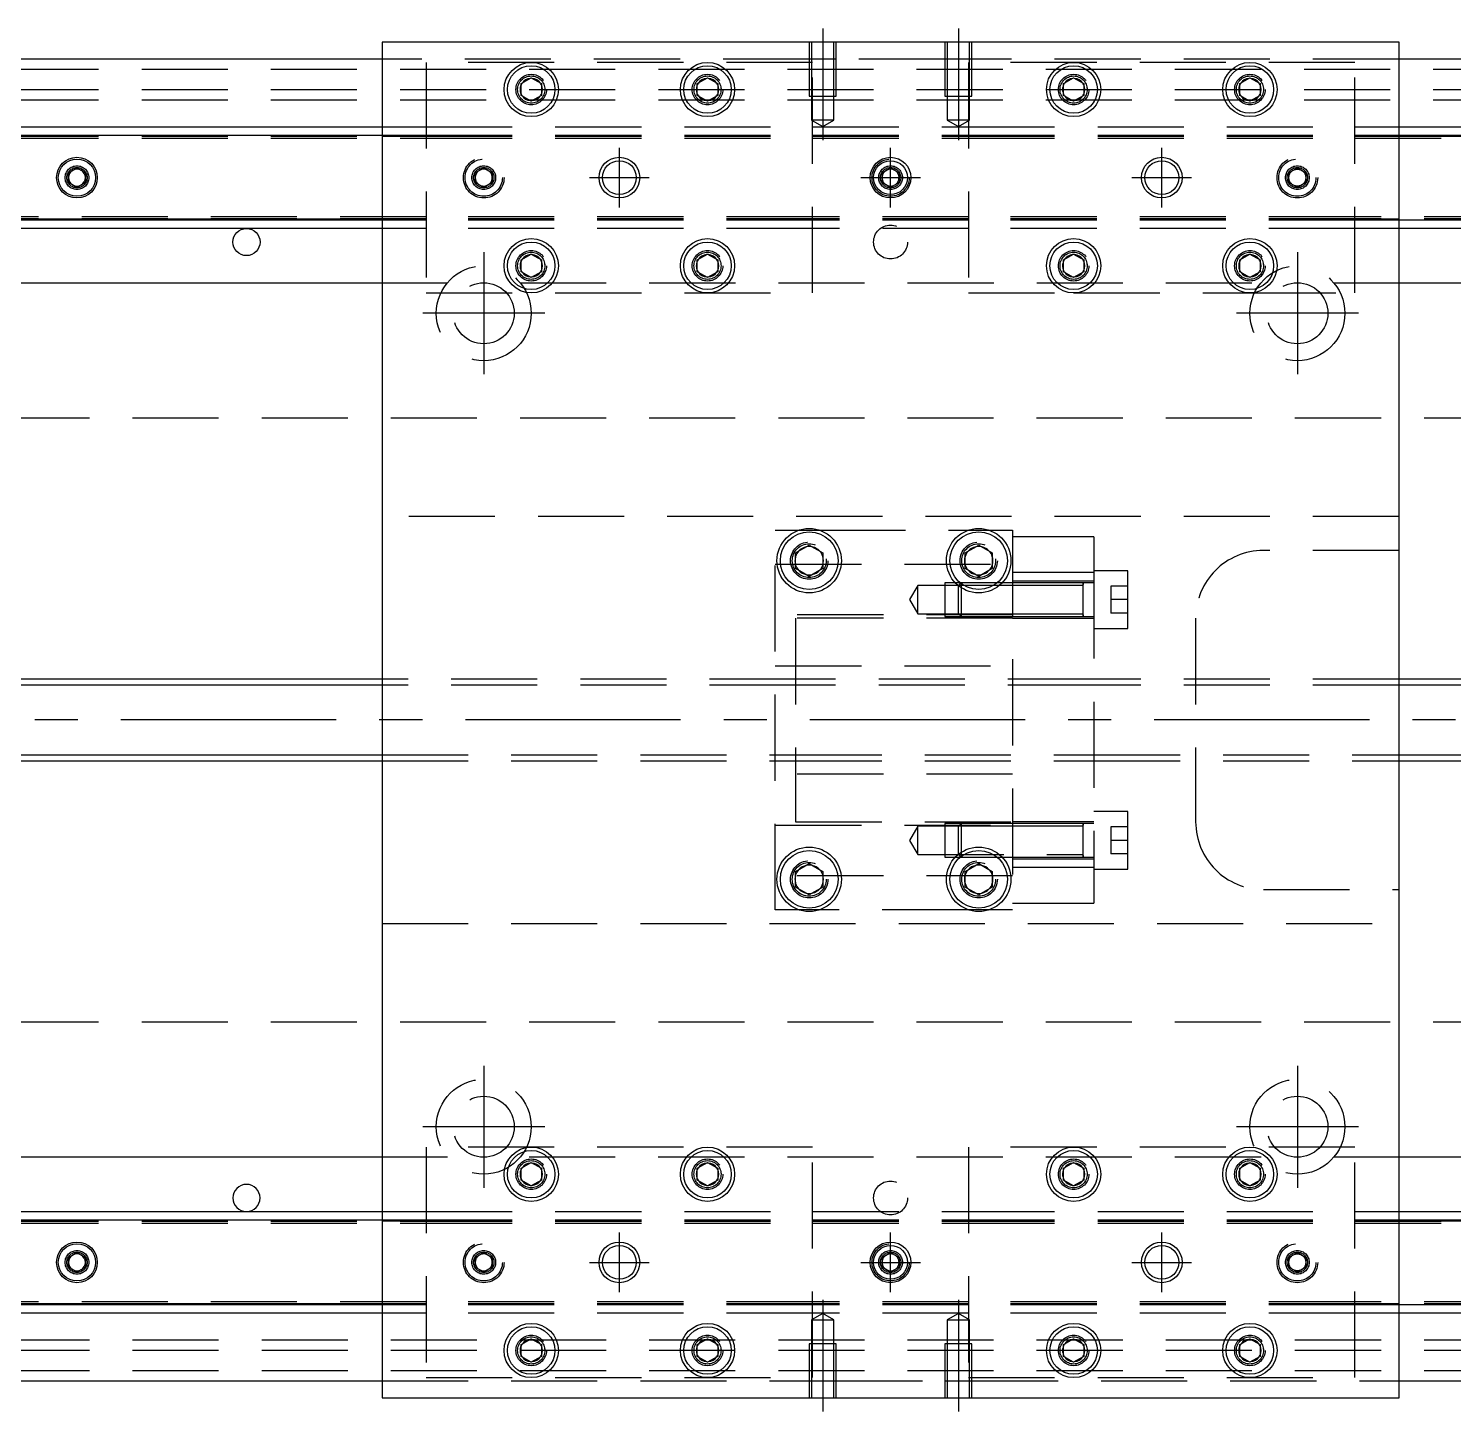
# Model space of a CAD drawing. Extents: x -12 to 791, y -270 to 102.
# Drawn here: x 192.9 to 403, y -102 to 102 of the extents above; entities that cross this region are included whole.
import ezdxf

# ---------------------------------------------------------------- set-up
doc = ezdxf.new("R2010")
doc.units = 0
doc.linetypes.add('CENTER', pattern=[50.8, 31.75, -6.35, 6.35, -6.35])
doc.linetypes.add('DASHED', pattern=[19.05, 12.7, -6.35])
doc.layers.get('0').update_dxf_attribs({"linetype": 'CONTINUOUS'})
doc.layers.add('CENTER', color=1, linetype='CENTER')

msp = doc.modelspace()

# ---------------------------------------------------------------- linework, layer by layer
at = {"color": 7, "linetype": 'CONTINUOUS'}
for p, q in [((395, 100), (245, 100)), ((245, 100), (245, -100)), ((395, -100), (395, 100)), ((245, 97.5), (0, 97.5)), ((640, 97.5), (395, 97.5)), ((265.5, 93.87), (267, 94.73)), ((267, 94.73), (268.5, 93.87)), ((291.5, 93.87), (293, 94.73)), ((293, 94.73), (294.5, 93.87)), ((345.5, 93.87), (347, 94.73)), ((347, 94.73), (348.5, 93.87)), ((371.5, 93.87), (373, 94.73)), ((373, 94.73), (374.5, 93.87)), ((265.5, 92.13), (265.5, 93.87)), ((268.5, 93.87), (268.5, 92.13)), ((291.5, 92.13), (291.5, 93.87)), ((294.5, 93.87), (294.5, 92.13)), ((345.5, 92.13), (345.5, 93.87)), ((348.5, 93.87), (348.5, 92.13)), ((371.5, 92.13), (371.5, 93.87)), ((374.5, 93.87), (374.5, 92.13)), ((267, 91.27), (265.5, 92.13)), ((268.5, 92.13), (267, 91.27)), ((293, 91.27), (291.5, 92.13)), ((294.5, 92.13), (293, 91.27)), ((347, 91.27), (345.5, 92.13)), ((348.5, 92.13), (347, 91.27)), ((373, 91.27), (371.5, 92.13)), ((374.5, 92.13), (373, 91.27)), ((0, 87.5), (245, 87.5)), ((0, 86.25), (245, 86.25)), ((395, 87.5), (640, 87.5)), ((395, 86.25), (640, 86.25)), ((198.75, 80.72), (200, 81.44)), ((198.75, 79.28), (198.75, 80.72)), ((200, 81.44), (201.25, 80.72)), ((201.25, 80.72), (201.25, 79.28)), ((200, 78.56), (198.75, 79.28)), ((201.25, 79.28), (200, 78.56)), ((245, 73.75), (0, 73.75)), ((640, 73.75), (395, 73.75)), ((245, 72.5), (0, 72.5)), ((640, 72.5), (395, 72.5)), ((265.5, 67.87), (267, 68.73)), ((265.5, 66.13), (265.5, 67.87)), ((267, 68.73), (268.5, 67.87)), ((268.5, 67.87), (268.5, 66.13)), ((291.5, 67.87), (293, 68.73)), ((291.5, 66.13), (291.5, 67.87)), ((293, 68.73), (294.5, 67.87)), ((294.5, 67.87), (294.5, 66.13)), ((345.5, 67.87), (347, 68.73)), ((345.5, 66.13), (345.5, 67.87)), ((347, 68.73), (348.5, 67.87)), ((348.5, 67.87), (348.5, 66.13)), ((371.5, 67.87), (373, 68.73)), ((371.5, 66.13), (371.5, 67.87)), ((373, 68.73), (374.5, 67.87)), ((374.5, 67.87), (374.5, 66.13)), ((267, 65.27), (265.5, 66.13)), ((268.5, 66.13), (267, 65.27)), ((293, 65.27), (291.5, 66.13)), ((294.5, 66.13), (293, 65.27)), ((347, 65.27), (345.5, 66.13)), ((348.5, 66.13), (347, 65.27)), ((373, 65.27), (371.5, 66.13)), ((374.5, 66.13), (373, 65.27)), ((145.36, 64.5), (245, 64.5)), ((395, 64.5), (494.64, 64.5)), ((306, 24.65), (308, 25.81)), ((308, 25.81), (310, 24.65)), ((331, 24.65), (333, 25.81)), ((333, 25.81), (335, 24.65)), ((306, 22.35), (306, 24.65)), ((310, 24.65), (310, 22.35)), ((331, 22.35), (331, 24.65)), ((335, 24.65), (335, 22.35)), ((308, 21.19), (306, 22.35)), ((310, 22.35), (308, 21.19)), ((333, 21.19), (331, 22.35)), ((335, 22.35), (333, 21.19)), ((245, 6), (60.5, 6)), ((585, 6), (395, 6)), ((60.5, -6), (245, -6)), ((395, -6), (585, -6)), ((306, -22.35), (308, -21.19)), ((306, -24.65), (306, -22.35)), ((308, -21.19), (310, -22.35)), ((310, -22.35), (310, -24.65)), ((331, -22.35), (333, -21.19)), ((331, -24.65), (331, -22.35)), ((333, -21.19), (335, -22.35)), ((335, -22.35), (335, -24.65)), ((308, -25.81), (306, -24.65)), ((310, -24.65), (308, -25.81)), ((333, -25.81), (331, -24.65)), ((335, -24.65), (333, -25.81)), ((245, -64.5), (145.36, -64.5)), ((494.64, -64.5), (395, -64.5)), ((265.5, -66.13), (267, -65.27)), ((265.5, -67.87), (265.5, -66.13)), ((267, -65.27), (268.5, -66.13)), ((268.5, -66.13), (268.5, -67.87)), ((291.5, -66.13), (293, -65.27)), ((291.5, -67.87), (291.5, -66.13)), ((293, -65.27), (294.5, -66.13)), ((294.5, -66.13), (294.5, -67.87)), ((345.5, -66.13), (347, -65.27)), ((345.5, -67.87), (345.5, -66.13)), ((347, -65.27), (348.5, -66.13)), ((348.5, -66.13), (348.5, -67.87)), ((371.5, -66.13), (373, -65.27)), ((371.5, -67.87), (371.5, -66.13)), ((373, -65.27), (374.5, -66.13)), ((374.5, -66.13), (374.5, -67.87)), ((267, -68.73), (265.5, -67.87)), ((268.5, -67.87), (267, -68.73)), ((293, -68.73), (291.5, -67.87)), ((294.5, -67.87), (293, -68.73)), ((347, -68.73), (345.5, -67.87)), ((348.5, -67.87), (347, -68.73)), ((373, -68.73), (371.5, -67.87)), ((374.5, -67.87), (373, -68.73)), ((0, -72.5), (245, -72.5)), ((395, -72.5), (640, -72.5)), ((0, -73.75), (245, -73.75)), ((395, -73.75), (640, -73.75)), ((198.75, -79.28), (200, -78.56)), ((198.75, -80.72), (198.75, -79.28)), ((200, -78.56), (201.25, -79.28)), ((201.25, -79.28), (201.25, -80.72)), ((200, -81.44), (198.75, -80.72)), ((201.25, -80.72), (200, -81.44)), ((245, -86.25), (0, -86.25)), ((245, -87.5), (0, -87.5)), ((640, -86.25), (395, -86.25)), ((640, -87.5), (395, -87.5)), ((265.5, -92.13), (267, -91.27)), ((265.5, -93.87), (265.5, -92.13)), ((267, -91.27), (268.5, -92.13)), ((268.5, -92.13), (268.5, -93.87)), ((291.5, -92.13), (293, -91.27)), ((291.5, -93.87), (291.5, -92.13)), ((293, -91.27), (294.5, -92.13)), ((294.5, -92.13), (294.5, -93.87)), ((345.5, -92.13), (347, -91.27)), ((345.5, -93.87), (345.5, -92.13)), ((347, -91.27), (348.5, -92.13)), ((348.5, -92.13), (348.5, -93.87)), ((371.5, -92.13), (373, -91.27)), ((371.5, -93.87), (371.5, -92.13)), ((373, -91.27), (374.5, -92.13)), ((374.5, -92.13), (374.5, -93.87)), ((267, -94.73), (265.5, -93.87)), ((268.5, -93.87), (267, -94.73)), ((293, -94.73), (291.5, -93.87)), ((294.5, -93.87), (293, -94.73)), ((347, -94.73), (345.5, -93.87)), ((348.5, -93.87), (347, -94.73)), ((373, -94.73), (371.5, -93.87)), ((374.5, -93.87), (373, -94.73)), ((0, -97.5), (245, -97.5)), ((395, -97.5), (640, -97.5)), ((245, -100), (395, -100))]:
    msp.add_line(p, q, dxfattribs=at)
at = {"color": 3, "linetype": 'DASHED'}
for p, q in [((308, 100), (308, 92)), ((308.35, 100), (308.35, 92)), ((311.65, 92), (311.65, 100)), ((312, 92), (312, 100)), ((328, 100), (328, 92)), ((328.35, 100), (328.35, 92)), ((331.65, 92), (331.65, 100)), ((332, 92), (332, 100)), ((308, 97.5), (245, 97.5)), ((251.5, 97), (251.5, 63)), ((308.5, 97), (251.5, 97)), ((312, 97.5), (308, 97.5)), ((308.5, 63), (308.5, 97)), ((328, 97.5), (312, 97.5)), ((332, 97.5), (328, 97.5)), ((388.5, 97), (331.5, 97)), ((331.5, 97), (331.5, 63)), ((395, 97.5), (332, 97.5)), ((388.5, 63), (388.5, 97)), ((0, 96), (640, 96)), ((0, 93), (640, 93)), ((265, 93), (265.03, 93.35)), ((294.97, 93.33), (295, 93)), ((348.97, 93.33), (349, 93)), ((371, 93), (371.03, 93.35)), ((0, 91.5), (640, 91.5)), ((308, 92), (312, 92)), ((308.35, 92), (308.35, 88.5)), ((311.65, 88.5), (311.65, 92)), ((328, 92), (332, 92)), ((328.35, 92), (328.35, 88.5)), ((331.65, 88.5), (331.65, 92)), ((311.65, 88.5), (308.35, 88.5)), ((308.35, 88.5), (310, 87.55)), ((310, 87.55), (311.65, 88.5)), ((331.65, 88.5), (328.35, 88.5)), ((328.35, 88.5), (330, 87.55)), ((330, 87.55), (331.65, 88.5)), ((245, 87.5), (251.5, 87.5)), ((245, 86.25), (251.5, 86.25)), ((251.5, 87.5), (308.5, 87.5)), ((251.5, 86.25), (308.5, 86.25)), ((308.5, 87.5), (331.5, 87.5)), ((308.5, 86.25), (331.5, 86.25)), ((331.5, 87.5), (388.5, 87.5)), ((331.5, 86.25), (388.5, 86.25)), ((388.5, 87.5), (395, 87.5)), ((388.5, 86.25), (395, 86.25)), ((0, 86.11), (245, 86.11)), ((0, 86.1), (251.5, 86.1)), ((0, 85.8), (251.5, 85.8)), ((245, 86.11), (251.5, 86.11)), ((251.5, 86.11), (308.5, 86.11)), ((251.5, 86.1), (308.5, 86.1)), ((251.5, 86.1), (308.5, 86.1)), ((251.5, 85.8), (308.5, 85.8)), ((251.5, 85.8), (308.5, 85.8)), ((308.5, 86.11), (331.5, 86.11)), ((308.5, 86.1), (331.5, 86.1)), ((308.5, 85.8), (331.5, 85.8)), ((331.5, 86.11), (388.5, 86.11)), ((331.5, 86.1), (388.5, 86.1)), ((331.5, 86.1), (388.5, 86.1)), ((331.5, 85.8), (388.5, 85.8)), ((331.5, 85.8), (388.5, 85.8)), ((388.5, 86.11), (395, 86.11)), ((388.5, 86.1), (640, 86.1)), ((388.5, 85.8), (640, 85.8)), ((395, 86.11), (640, 86.11)), ((201.48, 80.26), (201.5, 80)), ((258.75, 80.72), (260, 81.44)), ((258.75, 79.28), (258.75, 80.72)), ((260, 81.44), (261.25, 80.72)), ((261.25, 80.72), (261.25, 79.28)), ((261.48, 80.26), (261.5, 80)), ((318.75, 80.72), (320, 81.44)), ((318.75, 79.28), (318.75, 80.72)), ((320, 81.44), (321.25, 80.72)), ((321.25, 80.72), (321.25, 79.28)), ((321.48, 80.26), (321.5, 80)), ((378.5, 80), (378.52, 80.25)), ((378.75, 80.72), (380, 81.44)), ((378.75, 79.28), (378.75, 80.72)), ((380, 81.44), (381.25, 80.72)), ((381.25, 80.72), (381.25, 79.28)), ((260, 78.56), (258.75, 79.28)), ((261.25, 79.28), (260, 78.56)), ((320, 78.56), (318.75, 79.28)), ((321.25, 79.28), (320, 78.56)), ((380, 78.56), (378.75, 79.28)), ((381.25, 79.28), (380, 78.56)), ((251.5, 74.2), (0, 74.2)), ((251.5, 73.9), (0, 73.9)), ((245, 73.89), (0, 73.89)), ((251.5, 73.89), (245, 73.89)), ((251.5, 73.75), (245, 73.75)), ((308.5, 74.2), (251.5, 74.2)), ((308.5, 73.9), (251.5, 73.9)), ((308.5, 73.89), (251.5, 73.89)), ((308.5, 73.75), (251.5, 73.75)), ((331.5, 74.2), (308.5, 74.2)), ((331.5, 73.9), (308.5, 73.9)), ((331.5, 73.89), (308.5, 73.89)), ((331.5, 73.75), (308.5, 73.75)), ((388.5, 74.2), (331.5, 74.2)), ((388.5, 73.9), (331.5, 73.9)), ((388.5, 73.89), (331.5, 73.89)), ((388.5, 73.75), (331.5, 73.75)), ((640, 74.2), (388.5, 74.2)), ((640, 73.9), (388.5, 73.9)), ((395, 73.89), (388.5, 73.89)), ((395, 73.75), (388.5, 73.75)), ((640, 73.89), (395, 73.89)), ((251.5, 72.5), (245, 72.5)), ((308.5, 72.5), (251.5, 72.5)), ((331.5, 72.5), (308.5, 72.5)), ((388.5, 72.5), (331.5, 72.5)), ((395, 72.5), (388.5, 72.5)), ((268.97, 67.33), (269, 67)), ((291, 67), (291.02, 67.3)), ((348.97, 67.33), (349, 67)), ((374.97, 67.33), (375, 67)), ((245, 64.5), (254.64, 64.5)), ((265.36, 64.5), (374.64, 64.5)), ((385.36, 64.5), (395, 64.5)), ((251.5, 63), (308.5, 63)), ((331.5, 63), (347, 63)), ((347, 63), (373, 63)), ((373, 63), (388.5, 63)), ((640, 44.5), (0, 44.5)), ((395, 30), (245, 30)), ((303, 28), (306.48, 28)), ((303, -28), (303, 28)), ((306.48, 28), (309.52, 28)), ((309.52, 28), (331.48, 28)), ((331.48, 28), (334.52, 28)), ((334.52, 28), (338, 28)), ((338, 28), (338, -28)), ((350, 27), (338, 27)), ((350, 27), (350, 21.75)), ((310.48, 23.79), (310.5, 23.5)), ((335.48, 23.79), (335.5, 23.5)), ((395, 25), (375, 25)), ((303, 23), (338, 23)), ((350, 21.75), (338, 21.75)), ((355, 22), (350, 22)), ((350, 21.75), (350, -21.75)), ((355, 13.5), (355, 22)), ((324, 19.85), (322.79, 17.75)), ((324, 15.65), (324, 19.85)), ((328, 19.85), (324, 19.85)), ((328, 20.25), (328, 15.25)), ((329.53, 20.25), (328, 20.25)), ((330, 19.85), (328, 19.85)), ((330.26, 20.25), (329.53, 20.25)), ((330.34, 20.19), (330, 19.85)), ((330, 19.82), (330, 19.85)), ((330.82, 19.85), (330, 19.85)), ((330, 15.65), (330, 19.82)), ((330.4, 20.25), (330.26, 20.25)), ((330.4, 20.25), (330.34, 20.19)), ((330.4, 20.25), (330.4, 20.14)), ((335.74, 20.25), (330.4, 20.25)), ((335.74, 20.25), (330.4, 20.25)), ((330.4, 20.14), (330.4, 19.52)), ((330.4, 19.52), (330.4, 15.25)), ((335.18, 19.85), (330.82, 19.85)), ((336.04, 19.85), (335.18, 19.85)), ((336.47, 20.25), (335.74, 20.25)), ((338, 19.85), (336.04, 19.85)), ((338, 20.25), (336.47, 20.25)), ((338, 20.25), (336.47, 20.25)), ((350, 20.5), (338, 20.5)), ((348.4, 20.25), (338, 20.25)), ((348.4, 19.85), (338, 19.85)), ((350, 20.25), (348.39, 20.25)), ((348.4, 15.25), (348.4, 20.25)), ((348.4, 19.85), (348.4, 20.25)), ((348.4, 15.25), (348.4, 20.25)), ((348.4, 20), (348.4, 20.25)), ((348.4, 20.25), (348.4, 20)), ((348.4, 15.51), (348.4, 20)), ((348.4, 15.65), (348.4, 19.85)), ((352.5, 19.75), (352.5, 17.75)), ((355, 19.75), (352.5, 19.75)), ((322.79, 17.75), (324, 15.65)), ((352.5, 17.75), (352.5, 15.75)), ((355, 17.75), (352.5, 17.75)), ((338, 15.5), (303, 15.5)), ((306, 15), (306, -15)), ((338, 15), (306, 15)), ((324, 15.65), (328, 15.65)), ((328, 15.65), (330, 15.65)), ((328, 15.25), (330.4, 15.25)), ((330, 15.65), (338, 15.65)), ((330, 15.65), (330.4, 15.25)), ((330.4, 15.25), (338, 15.25)), ((338, 15.65), (348.4, 15.65)), ((338, 15.25), (348.4, 15.25)), ((338, 15), (350, 15)), ((348.39, 15.25), (350, 15.25)), ((348.4, 15.25), (348.4, 15.65)), ((348.4, 15.25), (348.4, 15.51)), ((348.4, 15.51), (348.4, 15.25)), ((355, 15.75), (352.5, 15.75)), ((365, 15), (365, -15)), ((350, 13.5), (355, 13.5)), ((303, 8), (338, 8)), ((306, 6), (245, 6)), ((306, 5.12), (245, 5.12)), ((350, 6), (306, 6)), ((350, 5.12), (306, 5.12)), ((395, 6), (350, 6)), ((395, 5.12), (350, 5.12)), ((245, -5.13), (306, -5.13)), ((245, -6), (306, -6)), ((306, -5.13), (350, -5.13)), ((306, -6), (350, -6)), ((350, -5.13), (395, -5.13)), ((350, -6), (395, -6)), ((338, -8), (303, -8)), ((355, -13.5), (350, -13.5)), ((355, -22), (355, -13.5)), ((303, -15.5), (338, -15.5)), ((306, -15), (338, -15)), ((324, -15.65), (322.79, -17.75)), ((324, -19.85), (324, -15.65)), ((328, -15.65), (324, -15.65)), ((328, -15.25), (328, -20.25)), ((330.4, -15.25), (328, -15.25)), ((330, -15.65), (328, -15.65)), ((330.4, -15.25), (330, -15.65)), ((330, -19.85), (330, -15.65)), ((338, -15.65), (330, -15.65)), ((330.4, -15.25), (330.4, -19.52)), ((338, -15.25), (330.4, -15.25)), ((338, -15.25), (330.4, -15.25)), ((350, -15), (338, -15)), ((348.4, -15.25), (338, -15.25)), ((348.4, -15.65), (338, -15.65)), ((350, -15.25), (348.39, -15.25)), ((348.4, -20.25), (348.4, -15.25)), ((348.4, -20.25), (348.4, -15.25)), ((348.4, -15.51), (348.4, -15.25)), ((348.4, -15.25), (348.4, -15.51)), ((348.4, -20), (348.4, -15.51)), ((352.5, -15.75), (352.5, -17.75)), ((355, -15.75), (352.5, -15.75)), ((322.79, -17.75), (324, -19.85)), ((352.5, -17.75), (352.5, -19.75)), ((355, -17.75), (352.5, -17.75)), ((324, -19.85), (348.4, -19.85)), ((328, -20.25), (329.53, -20.25)), ((329.53, -20.25), (330.26, -20.25)), ((330, -19.85), (330.34, -20.19)), ((330.26, -20.25), (330.4, -20.25)), ((330.34, -20.19), (330.4, -20.25)), ((330.4, -19.52), (330.4, -20.14)), ((330.4, -20.14), (330.4, -20.25)), ((330.4, -20.25), (335.74, -20.25)), ((335.74, -20.25), (336.47, -20.25)), ((336.47, -20.25), (338, -20.25)), ((336.47, -20.25), (338, -20.25)), ((338, -20.25), (348.4, -20.25)), ((338, -20.5), (350, -20.5)), ((348.39, -20.25), (350, -20.25)), ((348.4, -20.25), (348.4, -20)), ((348.4, -20), (348.4, -20.25)), ((348.4, -20.25), (348.4, -20.25)), ((355, -19.75), (352.5, -19.75)), ((338, -23), (303, -23)), ((350, -21.75), (338, -21.75)), ((350, -21.75), (338, -21.75)), ((350, -21.75), (350, -27)), ((350, -22), (355, -22)), ((305.5, -23.5), (305.52, -23.2)), ((330.5, -23.5), (330.52, -23.2)), ((375, -25), (395, -25)), ((338, -27), (350, -27)), ((306.48, -28), (303, -28)), ((309.52, -28), (306.48, -28)), ((331.48, -28), (309.52, -28)), ((334.52, -28), (331.48, -28)), ((338, -28), (334.52, -28)), ((245, -30), (395, -30)), ((0, -44.5), (640, -44.5)), ((308.5, -63), (251.5, -63)), ((251.5, -63), (251.5, -97)), ((308.5, -97), (308.5, -63)), ((331.5, -63), (331.5, -97)), ((388.5, -63), (331.5, -63)), ((388.5, -97), (388.5, -63)), ((254.64, -64.5), (245, -64.5)), ((374.64, -64.5), (265.36, -64.5)), ((395, -64.5), (385.36, -64.5)), ((265, -67), (265.03, -66.65)), ((294.97, -66.67), (295, -67)), ((345, -67), (345.02, -66.7)), ((371, -67), (371.03, -66.65)), ((245, -72.5), (251.5, -72.5)), ((251.5, -72.5), (308.5, -72.5)), ((308.5, -72.5), (331.5, -72.5)), ((331.5, -72.5), (388.5, -72.5)), ((388.5, -72.5), (395, -72.5)), ((0, -73.89), (245, -73.89)), ((0, -73.9), (251.5, -73.9)), ((0, -74.2), (251.5, -74.2)), ((245, -73.75), (251.5, -73.75)), ((245, -73.89), (251.5, -73.89)), ((251.5, -73.75), (308.5, -73.75)), ((251.5, -73.89), (308.5, -73.89)), ((251.5, -73.9), (308.5, -73.9)), ((251.5, -74.2), (308.5, -74.2)), ((308.5, -73.75), (331.5, -73.75)), ((308.5, -73.89), (331.5, -73.89)), ((308.5, -73.9), (331.5, -73.9)), ((308.5, -74.2), (331.5, -74.2)), ((331.5, -73.75), (388.5, -73.75)), ((331.5, -73.89), (388.5, -73.89)), ((331.5, -73.9), (388.5, -73.9)), ((331.5, -74.2), (388.5, -74.2)), ((388.5, -73.75), (395, -73.75)), ((388.5, -73.89), (395, -73.89)), ((388.5, -73.9), (640, -73.9)), ((388.5, -74.2), (640, -74.2)), ((395, -73.89), (640, -73.89)), ((198.5, -80), (198.52, -79.78)), ((258.5, -80), (258.52, -79.78)), ((258.75, -79.28), (260, -78.56)), ((258.75, -80.72), (258.75, -79.28)), ((260, -78.56), (261.25, -79.28)), ((261.25, -79.28), (261.25, -80.72)), ((318.5, -80), (318.52, -79.78)), ((318.75, -79.28), (320, -78.56)), ((318.75, -80.72), (318.75, -79.28)), ((320, -78.56), (321.25, -79.28)), ((321.25, -79.28), (321.25, -80.72)), ((378.5, -80), (378.52, -79.75)), ((378.75, -79.28), (380, -78.56)), ((378.75, -80.72), (378.75, -79.28)), ((380, -78.56), (381.25, -79.28)), ((381.25, -79.28), (381.25, -80.72)), ((260, -81.44), (258.75, -80.72)), ((261.25, -80.72), (260, -81.44)), ((320, -81.44), (318.75, -80.72)), ((321.25, -80.72), (320, -81.44)), ((380, -81.44), (378.75, -80.72)), ((381.25, -80.72), (380, -81.44)), ((251.5, -85.8), (0, -85.8)), ((251.5, -86.1), (0, -86.1)), ((245, -86.11), (0, -86.11)), ((251.5, -86.11), (245, -86.11)), ((308.5, -85.8), (251.5, -85.8)), ((308.5, -85.8), (251.5, -85.8)), ((308.5, -86.1), (251.5, -86.1)), ((308.5, -86.1), (251.5, -86.1)), ((308.5, -86.11), (251.5, -86.11)), ((331.5, -85.8), (308.5, -85.8)), ((331.5, -86.1), (308.5, -86.1)), ((331.5, -86.11), (308.5, -86.11)), ((388.5, -85.8), (331.5, -85.8)), ((388.5, -85.8), (331.5, -85.8)), ((388.5, -86.1), (331.5, -86.1)), ((388.5, -86.1), (331.5, -86.1)), ((388.5, -86.11), (331.5, -86.11)), ((640, -85.8), (388.5, -85.8)), ((640, -86.1), (388.5, -86.1)), ((395, -86.11), (388.5, -86.11)), ((640, -86.11), (395, -86.11)), ((251.5, -86.25), (245, -86.25)), ((251.5, -87.5), (245, -87.5)), ((308.5, -86.25), (251.5, -86.25)), ((308.5, -87.5), (251.5, -87.5)), ((310, -87.55), (308.35, -88.5)), ((331.5, -86.25), (308.5, -86.25)), ((331.5, -87.5), (308.5, -87.5)), ((311.65, -88.5), (310, -87.55)), ((330, -87.55), (328.35, -88.5)), ((331.65, -88.5), (330, -87.55)), ((388.5, -86.25), (331.5, -86.25)), ((388.5, -87.5), (331.5, -87.5)), ((395, -86.25), (388.5, -86.25)), ((395, -87.5), (388.5, -87.5)), ((308.35, -88.5), (310, -88.5)), ((308.35, -88.5), (308.35, -92)), ((310, -88.5), (311.65, -88.5)), ((311.65, -92), (311.65, -88.5)), ((328.35, -88.5), (330, -88.5)), ((328.35, -88.5), (328.35, -92)), ((330, -88.5), (331.65, -88.5)), ((331.65, -92), (331.65, -88.5)), ((640, -91.5), (0, -91.5)), ((312, -92), (308, -92)), ((308, -92), (308, -100)), ((308.35, -92), (308.35, -100)), ((311.65, -100), (311.65, -92)), ((312, -100), (312, -92)), ((332, -92), (328, -92)), ((328, -92), (328, -100)), ((328.35, -92), (328.35, -100)), ((331.65, -100), (331.65, -92)), ((332, -100), (332, -92)), ((640, -93), (0, -93)), ((268.97, -92.67), (269, -93)), ((294.97, -92.67), (295, -93)), ((345, -93), (345.02, -92.7)), ((374.97, -92.67), (375, -93)), ((640, -96), (0, -96)), ((245, -97.5), (308, -97.5)), ((251.5, -97), (308.5, -97)), ((308, -97.5), (312, -97.5)), ((312, -97.5), (328, -97.5)), ((328, -97.5), (332, -97.5)), ((331.5, -97), (388.5, -97)), ((332, -97.5), (395, -97.5))]:
    msp.add_line(p, q, dxfattribs=at)
at = {"color": 3, "linetype": 'CONTINUOUS'}
for p, q in [((245, 5.12), (60.5, 5.12)), ((585, 5.12), (395, 5.12)), ((60.5, -5.13), (245, -5.13)), ((395, -5.13), (585, -5.13))]:
    msp.add_line(p, q, dxfattribs=at)
at = {"color": 7, "linetype": 'CONTINUOUS'}
for centre, radius in [((267, 93), 4), ((293, 93), 4), ((347, 93), 4), ((373, 93), 4), ((267, 93), 3.5), ((293, 93), 3.5), ((347, 93), 3.5), ((373, 93), 3.5), ((200, 80), 3), ((200, 80), 2.75), ((280, 80), 2.5), ((320, 80), 3), ((320, 80), 2.5), ((360, 80), 2.5), ((225, 70.5), 2), ((267, 67), 4), ((267, 67), 3.5), ((293, 67), 4), ((293, 67), 3.5), ((347, 67), 4), ((347, 67), 3.5), ((373, 67), 4), ((373, 67), 3.5), ((308, 23.5), 4.75), ((308, 23.5), 4.25), ((333, 23.5), 4.75), ((333, 23.5), 4.25), ((308, -23.5), 4.75), ((333, -23.5), 4.75), ((308, -23.5), 4.25), ((333, -23.5), 4.25), ((267, -67), 4), ((293, -67), 4), ((347, -67), 4), ((373, -67), 4), ((267, -67), 3.5), ((293, -67), 3.5), ((347, -67), 3.5), ((373, -67), 3.5), ((200, -80), 3), ((200, -80), 2.75), ((280, -80), 2.5), ((320, -80), 3), ((320, -80), 2.5), ((360, -80), 2.5), ((267, -93), 4), ((267, -93), 3.5), ((293, -93), 4), ((293, -93), 3.5), ((347, -93), 4), ((347, -93), 3.5), ((373, -93), 4), ((373, -93), 3.5)]:
    msp.add_circle(centre, radius, dxfattribs=at)
at = {"color": 3, "linetype": 'DASHED'}
for centre, radius in [((267, 93), 2.25), ((267, 93), 2), ((293, 93), 2.25), ((293, 93), 2), ((347, 93), 2.25), ((347, 93), 2), ((373, 93), 2.25), ((373, 93), 2), ((260, 80), 3), ((260, 80), 2.75), ((320, 80), 2.75), ((380, 80), 3), ((380, 80), 2.75), ((200, 80), 1.75), ((200, 80), 1.5), ((260, 80), 1.75), ((260, 80), 1.5), ((320, 80), 1.75), ((320, 80), 1.5), ((380, 80), 1.75), ((380, 80), 1.5), ((380, 80), 1.25), ((320, 70.5), 2.5), ((267, 67), 2.25), ((267, 67), 2), ((293, 67), 2.25), ((293, 67), 2), ((347, 67), 2.25), ((347, 67), 2), ((373, 67), 2.25), ((373, 67), 2), ((260, 60), 7), ((380, 60), 7), ((260, 60), 4.5), ((380, 60), 4.5), ((308, 23.5), 2.75), ((308, 23.5), 2.5), ((333, 23.5), 2.75), ((333, 23.5), 2.5), ((308, -23.5), 2.75), ((308, -23.5), 2.5), ((333, -23.5), 2.75), ((333, -23.5), 2.5), ((260, -60), 7), ((380, -60), 7), ((260, -60), 4.5), ((380, -60), 4.5), ((267, -67), 2.25), ((267, -67), 2), ((293, -67), 2.25), ((293, -67), 2), ((347, -67), 2.25), ((347, -67), 2), ((373, -67), 2.25), ((373, -67), 2), ((320, -70.5), 2.5), ((260, -80), 3), ((260, -80), 2.75), ((320, -80), 2.75), ((380, -80), 3), ((380, -80), 2.75), ((200, -80), 1.75), ((200, -80), 1.5), ((260, -80), 1.75), ((260, -80), 1.5), ((320, -80), 1.75), ((320, -80), 1.5), ((380, -80), 1.75), ((380, -80), 1.5), ((380, -80), 1.25), ((267, -93), 2.25), ((267, -93), 2), ((293, -93), 2.25), ((293, -93), 2), ((347, -93), 2.25), ((347, -93), 2), ((373, -93), 2.25), ((373, -93), 2)]:
    msp.add_circle(centre, radius, dxfattribs=at)
at = {"color": 3, "linetype": 'CONTINUOUS'}
for centre in [(280, 80), (360, 80), (280, -80), (360, -80)]:
    msp.add_circle(centre, 3, dxfattribs=at)
at = {"color": 7, "linetype": 'CONTINUOUS'}
for centre, radius, start, end in [((267, 93), 1.65, 95.38, 144.62), ((267, 93), 1.65, 84.62, 95.38), ((267, 93), 1.65, 35.38, 84.62), ((293, 93), 1.65, 95.38, 144.62), ((293, 93), 1.65, 84.62, 95.38), ((293, 93), 1.65, 35.38, 84.62), ((347, 93), 1.65, 95.38, 144.62), ((347, 93), 1.65, 84.62, 95.38), ((347, 93), 1.65, 35.38, 84.62), ((373, 93), 1.65, 95.38, 144.62), ((373, 93), 1.65, 84.62, 95.38), ((373, 93), 1.65, 35.38, 84.62), ((267, 93), 1.65, 155.38, 180), ((267, 93), 1.65, 180, 204.62), ((267, 93), 1.65, 144.62, 155.38), ((267, 93), 1.65, 24.62, 35.38), ((267, 93), 1.65, 335.38, 24.62), ((293, 93), 1.65, 155.38, 180), ((293, 93), 1.65, 180, 204.62), ((293, 93), 1.65, 144.62, 155.38), ((293, 93), 1.65, 24.62, 35.38), ((293, 93), 1.65, 335.38, 24.62), ((347, 93), 1.65, 155.38, 180), ((347, 93), 1.65, 180, 204.62), ((347, 93), 1.65, 144.62, 155.38), ((347, 93), 1.65, 24.62, 35.38), ((347, 93), 1.65, 335.38, 24.62), ((373, 93), 1.65, 155.38, 180), ((373, 93), 1.65, 180, 204.62), ((373, 93), 1.65, 144.62, 155.38), ((373, 93), 1.65, 24.62, 35.38), ((373, 93), 1.65, 335.38, 24.62), ((267, 93), 1.65, 204.62, 215.38), ((267, 93), 1.65, 215.38, 264.62), ((267, 93), 1.65, 264.62, 275.38), ((267, 93), 1.65, 275.38, 324.62), ((267, 93), 1.65, 324.62, 335.38), ((293, 93), 1.65, 204.62, 215.38), ((293, 93), 1.65, 215.38, 264.62), ((293, 93), 1.65, 264.62, 275.38), ((293, 93), 1.65, 275.38, 324.62), ((293, 93), 1.65, 324.62, 335.38), ((347, 93), 1.65, 204.62, 215.38), ((347, 93), 1.65, 215.38, 264.62), ((347, 93), 1.65, 264.62, 275.38), ((347, 93), 1.65, 275.38, 324.62), ((347, 93), 1.65, 324.62, 335.38), ((373, 93), 1.65, 204.62, 215.38), ((373, 93), 1.65, 215.38, 264.62), ((373, 93), 1.65, 264.62, 275.38), ((373, 93), 1.65, 275.38, 324.62), ((373, 93), 1.65, 324.62, 335.38), ((200, 80), 1.25, 120, 180), ((200, 80), 1.25, 180, 240), ((200, 80), 1.25, 60, 120), ((200, 80), 1.25, 0, 60), ((200, 80), 1.25, 300, 0), ((200, 80), 1.25, 240, 300), ((267, 67), 1.65, 155.38, 180), ((267, 67), 1.65, 144.62, 155.38), ((267, 67), 1.65, 95.38, 144.62), ((267, 67), 1.65, 84.62, 95.38), ((267, 67), 1.65, 35.38, 84.62), ((267, 67), 1.65, 24.62, 35.38), ((267, 67), 1.65, 335.38, 24.62), ((293, 67), 1.65, 155.38, 180), ((293, 67), 1.65, 144.62, 155.38), ((293, 67), 1.65, 95.38, 144.62), ((293, 67), 1.65, 84.62, 95.38), ((293, 67), 1.65, 35.38, 84.62), ((293, 67), 1.65, 24.62, 35.38), ((293, 67), 1.65, 335.38, 24.62), ((347, 67), 1.65, 155.38, 180), ((347, 67), 1.65, 144.62, 155.38), ((347, 67), 1.65, 95.38, 144.62), ((347, 67), 1.65, 84.62, 95.38), ((347, 67), 1.65, 35.38, 84.62), ((347, 67), 1.65, 24.62, 35.38), ((347, 67), 1.65, 335.38, 24.62), ((373, 67), 1.65, 155.38, 180), ((373, 67), 1.65, 144.62, 155.38), ((373, 67), 1.65, 95.38, 144.62), ((373, 67), 1.65, 84.62, 95.38), ((373, 67), 1.65, 35.38, 84.62), ((373, 67), 1.65, 24.62, 35.38), ((373, 67), 1.65, 335.38, 24.62), ((267, 67), 1.65, 180, 204.62), ((267, 67), 1.65, 204.62, 215.38), ((267, 67), 1.65, 215.38, 264.62), ((267, 67), 1.65, 264.62, 275.38), ((267, 67), 1.65, 275.38, 324.62), ((267, 67), 1.65, 324.62, 335.38), ((293, 67), 1.65, 180, 204.62), ((293, 67), 1.65, 204.62, 215.38), ((293, 67), 1.65, 215.38, 264.62), ((293, 67), 1.65, 264.62, 275.38), ((293, 67), 1.65, 275.38, 324.62), ((293, 67), 1.65, 324.62, 335.38), ((347, 67), 1.65, 180, 204.62), ((347, 67), 1.65, 204.62, 215.38), ((347, 67), 1.65, 215.38, 264.62), ((347, 67), 1.65, 264.62, 275.38), ((347, 67), 1.65, 275.38, 324.62), ((347, 67), 1.65, 324.62, 335.38), ((373, 67), 1.65, 180, 204.62), ((373, 67), 1.65, 204.62, 215.38), ((373, 67), 1.65, 215.38, 264.62), ((373, 67), 1.65, 264.62, 275.38), ((373, 67), 1.65, 275.38, 324.62), ((373, 67), 1.65, 324.62, 335.38), ((308, 23.5), 2.1, 102.2472, 137.7528), ((308, 23.5), 2.1, 77.7528, 102.2472), ((308, 23.5), 2.1, 42.2472, 77.7528), ((333, 23.5), 2.1, 102.2472, 137.7528), ((333, 23.5), 2.1, 77.7528, 102.2472), ((333, 23.5), 2.1, 42.2472, 77.7528), ((308, 23.5), 2.1, 162.2472, 180), ((308, 23.5), 2.1, 180, 197.7528), ((308, 23.5), 2.1, 137.7528, 162.2472), ((308, 23.5), 2.1, 17.7528, 42.2472), ((308, 23.5), 2.1, 342.2472, 17.7528), ((333, 23.5), 2.1, 162.2472, 180), ((333, 23.5), 2.1, 180, 197.7528), ((333, 23.5), 2.1, 137.7528, 162.2472), ((333, 23.5), 2.1, 17.7528, 42.2472), ((333, 23.5), 2.1, 342.2472, 17.7528), ((308, 23.5), 2.1, 197.7528, 222.2472), ((308, 23.5), 2.1, 222.2472, 257.7528), ((308, 23.5), 2.1, 257.7528, 282.2472), ((308, 23.5), 2.1, 282.2472, 317.7528), ((308, 23.5), 2.1, 317.7528, 342.2472), ((333, 23.5), 2.1, 197.7528, 222.2472), ((333, 23.5), 2.1, 222.2472, 257.7528), ((333, 23.5), 2.1, 257.7528, 282.2472), ((333, 23.5), 2.1, 282.2472, 317.7528), ((333, 23.5), 2.1, 317.7528, 342.2472), ((308, -23.5), 2.1, 162.2472, 180), ((308, -23.5), 2.1, 137.7528, 162.2472), ((308, -23.5), 2.1, 102.2472, 137.7528), ((308, -23.5), 2.1, 77.7528, 102.2472), ((308, -23.5), 2.1, 42.2472, 77.7528), ((308, -23.5), 2.1, 17.7528, 42.2472), ((308, -23.5), 2.1, 342.2472, 17.7528), ((333, -23.5), 2.1, 162.2472, 180), ((333, -23.5), 2.1, 137.7528, 162.2472), ((333, -23.5), 2.1, 102.2472, 137.7528), ((333, -23.5), 2.1, 77.7528, 102.2472), ((333, -23.5), 2.1, 42.2472, 77.7528), ((333, -23.5), 2.1, 17.7528, 42.2472), ((333, -23.5), 2.1, 342.2472, 17.7528), ((308, -23.5), 2.1, 180, 197.7528), ((308, -23.5), 2.1, 197.7528, 222.2472), ((308, -23.5), 2.1, 222.2472, 257.7528), ((308, -23.5), 2.1, 282.2472, 317.7528), ((308, -23.5), 2.1, 317.7528, 342.2472), ((333, -23.5), 2.1, 180, 197.7528), ((333, -23.5), 2.1, 197.7528, 222.2472), ((333, -23.5), 2.1, 222.2472, 257.7528), ((333, -23.5), 2.1, 282.2472, 317.7528), ((333, -23.5), 2.1, 317.7528, 342.2472), ((308, -23.5), 2.1, 257.7528, 282.2472), ((333, -23.5), 2.1, 257.7528, 282.2472), ((267, -67), 1.65, 155.38, 180), ((267, -67), 1.65, 180, 204.62), ((267, -67), 1.65, 144.62, 155.38), ((267, -67), 1.65, 95.38, 144.62), ((267, -67), 1.65, 84.62, 95.38), ((267, -67), 1.65, 35.38, 84.62), ((267, -67), 1.65, 24.62, 35.38), ((267, -67), 1.65, 335.38, 24.62), ((293, -67), 1.65, 155.38, 180), ((293, -67), 1.65, 180, 204.62), ((293, -67), 1.65, 144.62, 155.38), ((293, -67), 1.65, 95.38, 144.62), ((293, -67), 1.65, 84.62, 95.38), ((293, -67), 1.65, 35.38, 84.62), ((293, -67), 1.65, 24.62, 35.38), ((293, -67), 1.65, 335.38, 24.62), ((347, -67), 1.65, 155.38, 180), ((347, -67), 1.65, 180, 204.62), ((347, -67), 1.65, 144.62, 155.38), ((347, -67), 1.65, 95.38, 144.62), ((347, -67), 1.65, 84.62, 95.38), ((347, -67), 1.65, 35.38, 84.62), ((347, -67), 1.65, 24.62, 35.38), ((347, -67), 1.65, 335.38, 24.62), ((373, -67), 1.65, 155.38, 180), ((373, -67), 1.65, 180, 204.62), ((373, -67), 1.65, 144.62, 155.38), ((373, -67), 1.65, 95.38, 144.62), ((373, -67), 1.65, 84.62, 95.38), ((373, -67), 1.65, 35.38, 84.62), ((373, -67), 1.65, 24.62, 35.38), ((373, -67), 1.65, 335.38, 24.62), ((225, -70.5), 2, 90, 270), ((225, -70.5), 2, 270, 90), ((267, -67), 1.65, 204.62, 215.38), ((267, -67), 1.65, 215.38, 264.62), ((267, -67), 1.65, 264.62, 275.38), ((267, -67), 1.65, 275.38, 324.62), ((267, -67), 1.65, 324.62, 335.38), ((293, -67), 1.65, 204.62, 215.38), ((293, -67), 1.65, 215.38, 264.62), ((293, -67), 1.65, 264.62, 275.38), ((293, -67), 1.65, 275.38, 324.62), ((293, -67), 1.65, 324.62, 335.38), ((347, -67), 1.65, 204.62, 215.38), ((347, -67), 1.65, 215.38, 264.62), ((347, -67), 1.65, 264.62, 275.38), ((347, -67), 1.65, 275.38, 324.62), ((347, -67), 1.65, 324.62, 335.38), ((373, -67), 1.65, 204.62, 215.38), ((373, -67), 1.65, 215.38, 264.62), ((373, -67), 1.65, 264.62, 275.38), ((373, -67), 1.65, 275.38, 324.62), ((373, -67), 1.65, 324.62, 335.38), ((200, -80), 1.25, 120, 180), ((200, -80), 1.25, 60, 120), ((200, -80), 1.25, 0, 60), ((200, -80), 1.25, 180, 240), ((200, -80), 1.25, 240, 300), ((200, -80), 1.25, 300, 0), ((267, -93), 1.65, 155.38, 180), ((267, -93), 1.65, 144.62, 155.38), ((267, -93), 1.65, 95.38, 144.62), ((267, -93), 1.65, 84.62, 95.38), ((267, -93), 1.65, 35.38, 84.62), ((267, -93), 1.65, 24.62, 35.38), ((267, -93), 1.65, 335.38, 24.62), ((293, -93), 1.65, 155.38, 180), ((293, -93), 1.65, 144.62, 155.38), ((293, -93), 1.65, 95.38, 144.62), ((293, -93), 1.65, 84.62, 95.38), ((293, -93), 1.65, 35.38, 84.62), ((293, -93), 1.65, 24.62, 35.38), ((293, -93), 1.65, 335.38, 24.62), ((347, -93), 1.65, 155.38, 180), ((347, -93), 1.65, 144.62, 155.38), ((347, -93), 1.65, 95.38, 144.62), ((347, -93), 1.65, 84.62, 95.38), ((347, -93), 1.65, 35.38, 84.62), ((347, -93), 1.65, 24.62, 35.38), ((347, -93), 1.65, 335.38, 24.62), ((373, -93), 1.65, 155.38, 180), ((373, -93), 1.65, 144.62, 155.38), ((373, -93), 1.65, 95.38, 144.62), ((373, -93), 1.65, 84.62, 95.38), ((373, -93), 1.65, 35.38, 84.62), ((373, -93), 1.65, 24.62, 35.38), ((373, -93), 1.65, 335.38, 24.62), ((267, -93), 1.65, 180, 204.62), ((267, -93), 1.65, 204.62, 215.38), ((267, -93), 1.65, 215.38, 264.62), ((267, -93), 1.65, 275.38, 324.62), ((267, -93), 1.65, 324.62, 335.38), ((293, -93), 1.65, 180, 204.62), ((293, -93), 1.65, 204.62, 215.38), ((293, -93), 1.65, 215.38, 264.62), ((293, -93), 1.65, 275.38, 324.62), ((293, -93), 1.65, 324.62, 335.38), ((347, -93), 1.65, 180, 204.62), ((347, -93), 1.65, 204.62, 215.38), ((347, -93), 1.65, 215.38, 264.62), ((347, -93), 1.65, 275.38, 324.62), ((347, -93), 1.65, 324.62, 335.38), ((373, -93), 1.65, 180, 204.62), ((373, -93), 1.65, 204.62, 215.38), ((373, -93), 1.65, 215.38, 264.62), ((373, -93), 1.65, 275.38, 324.62), ((373, -93), 1.65, 324.62, 335.38), ((267, -93), 1.65, 264.62, 275.38), ((293, -93), 1.65, 264.62, 275.38), ((347, -93), 1.65, 264.62, 275.38), ((373, -93), 1.65, 264.62, 275.38)]:
    msp.add_arc(centre, radius, start, end, dxfattribs=at)
at = {"color": 3, "linetype": 'DASHED'}
for centre, radius, start, end in [((260, 80), 1.25, 300, 180), ((260, 80), 1.25, 180, 240), ((320, 80), 1.25, 300, 180), ((320, 80), 1.25, 180, 240), ((260, 80), 1.25, 240, 300), ((320, 80), 1.25, 240, 300), ((375, 15), 10, 90, 180), ((375, -15), 10, 180, 270), ((260, -80), 1.25, 120, 180), ((260, -80), 1.25, 180, 60), ((260, -80), 1.25, 60, 120), ((320, -80), 1.25, 120, 180), ((320, -80), 1.25, 180, 60), ((320, -80), 1.25, 60, 120)]:
    msp.add_arc(centre, radius, start, end, dxfattribs=at)
at = {"layer": 'CENTER', "color": 1, "linetype": 'CENTER'}
for p, q in [((310, 102), (310, 85.55)), ((330, 102), (330, 85.55)), ((280, 75.6), (280, 84.4)), ((320, 75.6), (320, 84.4)), ((360, 75.6), (360, 84.4)), ((275.6, 80), (284.4, 80)), ((315.6, 80), (324.4, 80)), ((355.6, 80), (364.4, 80)), ((260, 69), (260, 51)), ((380, 69), (380, 51)), ((269, 60), (251, 60)), ((389, 60), (371, 60)), ((695.44, 0), (-11.8, 0)), ((260, -51), (260, -69)), ((380, -51), (380, -69)), ((269, -60), (251, -60)), ((389, -60), (371, -60)), ((280, -84.4), (280, -75.6)), ((320, -84.4), (320, -75.6)), ((360, -84.4), (360, -75.6)), ((275.6, -80), (284.4, -80)), ((315.6, -80), (324.4, -80)), ((355.6, -80), (364.4, -80)), ((310, -85.55), (310, -102)), ((330, -85.55), (330, -102))]:
    msp.add_line(p, q, dxfattribs=at)

doc.saveas('drawing.dxf')
